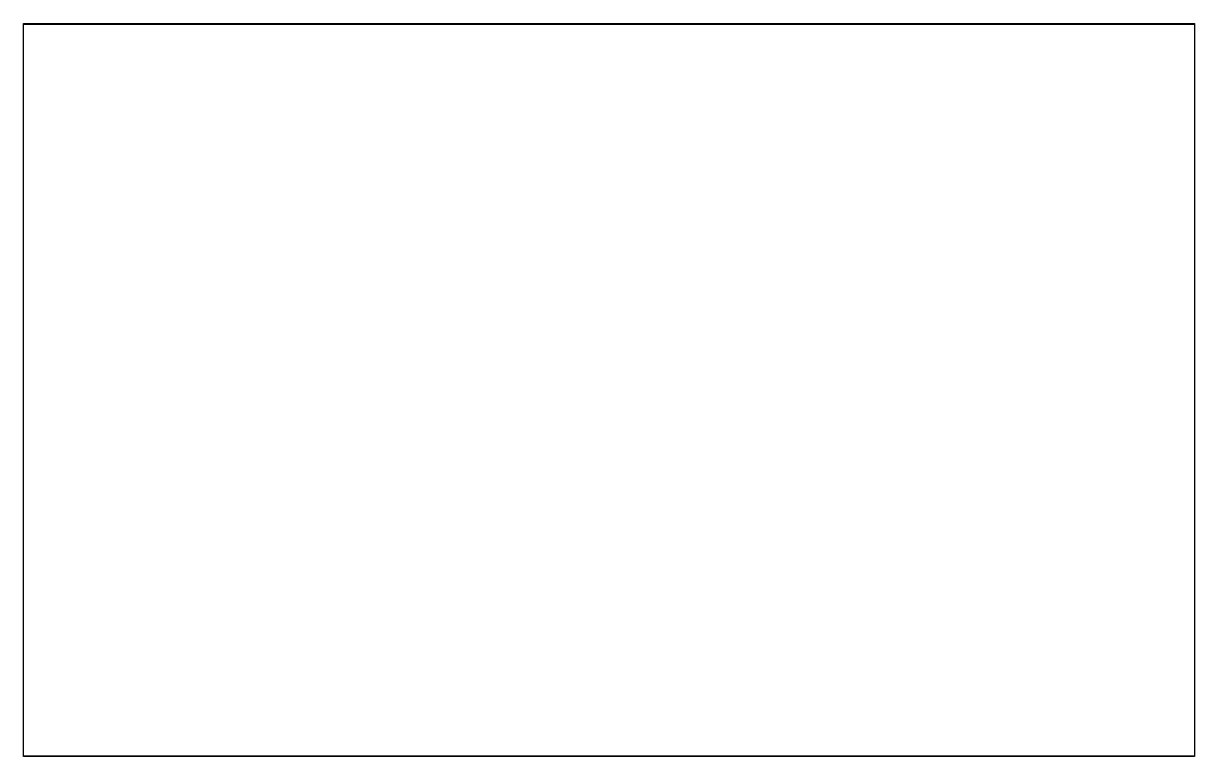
# Model space of a CAD drawing. Header units: millimetres. Extents: x 0 to 160, y 0 to 100.
import ezdxf

# ---------------------------------------------------------------- set-up
doc = ezdxf.new("R2010")
doc.units = ezdxf.units.MM
doc.header["$LTSCALE"] = 10
doc.header["$MEASUREMENT"] = 0
doc.layers.get('0').update_dxf_attribs({"linetype": 'CONTINUOUS'})
picture_1 = doc.add_image_def('image1.png', size_in_pixel=(3154, 1973))
picture_2 = doc.add_image_def('image2.png', size_in_pixel=(3153, 1972))

msp = doc.modelspace()

# ---------------------------------------------------------------- pictures from other files: only their frames are drawn
image = msp.add_image(picture_1, insert=(0, 0, 1.6), size_in_units=(160, 100.09))
image.dxf.flags = 7
image = msp.add_image(picture_2, insert=(160, 100, -0.01), size_in_units=(160, 100.07), rotation=-180)
image.dxf.flags = 7

doc.saveas('drawing.dxf')
